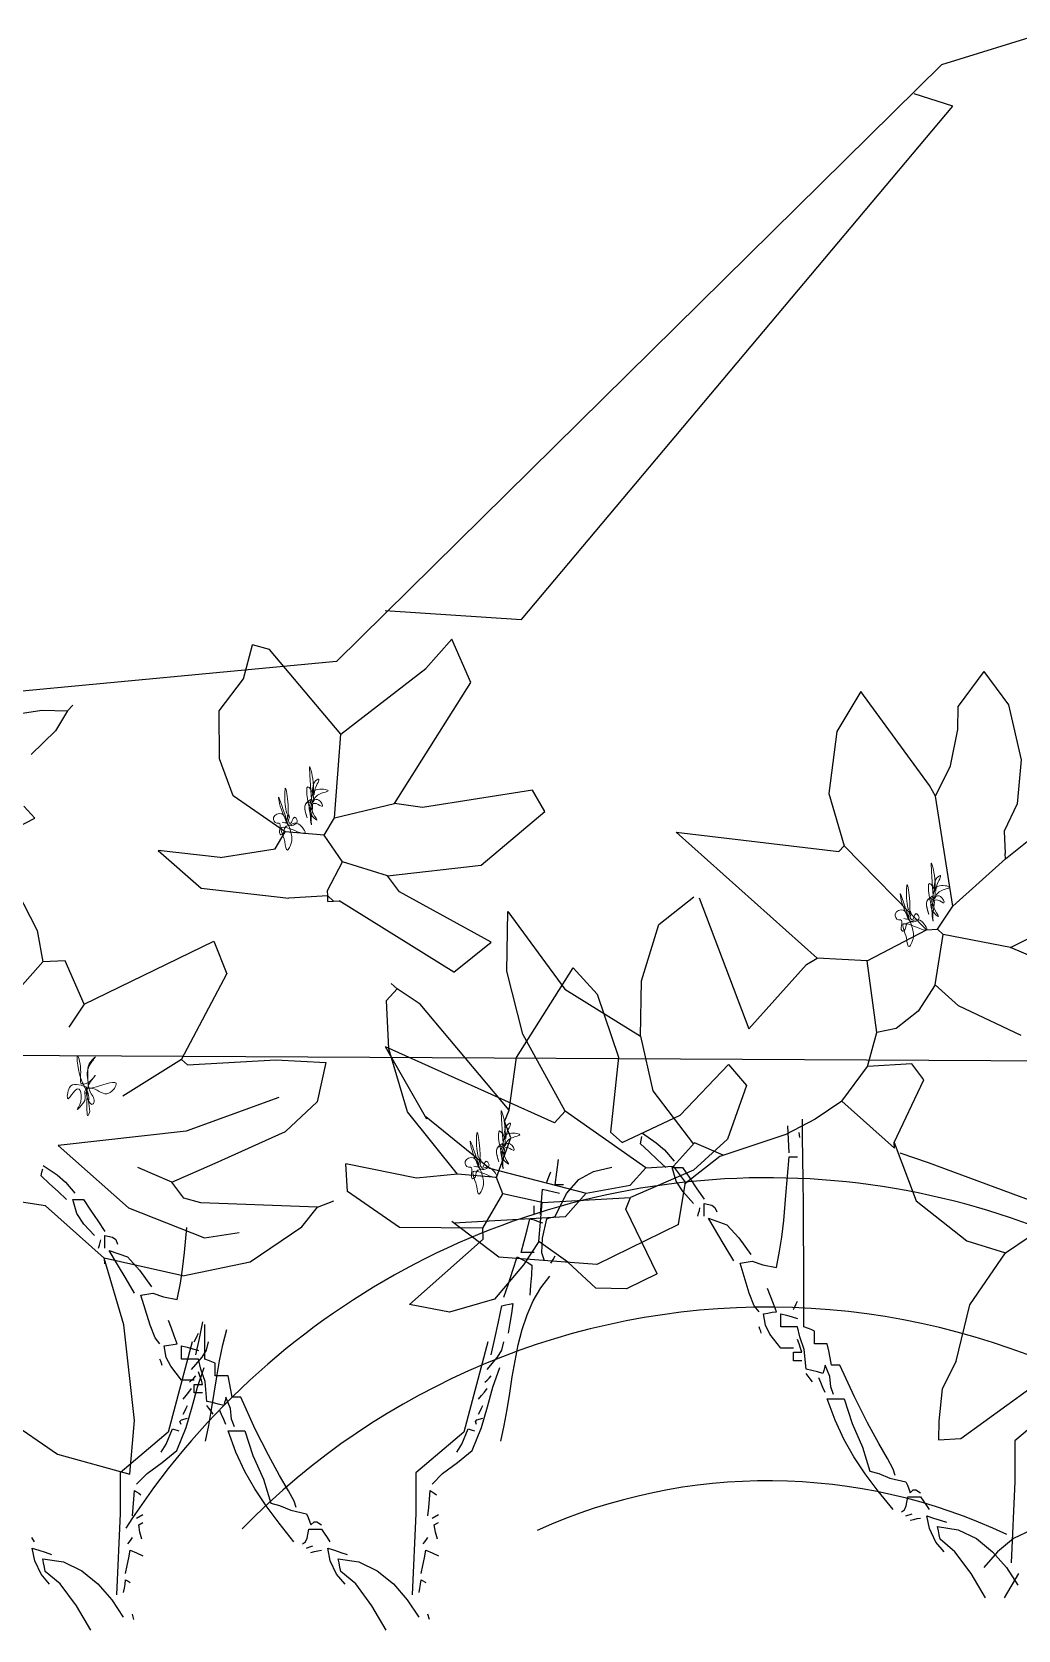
# Model space of a CAD drawing. Header units: millimetres. Extents: x -414464 to 1686, y -90036 to 108605.
# Drawn here: x -138975 to -138517, y 5672 to 6413 of the extents above; entities that cross this region are included whole.
import ezdxf

# ---------------------------------------------------------------- set-up
doc = ezdxf.new("R2010")
doc.units = ezdxf.units.MM
doc.header["$LTSCALE"] = 1000
doc.header["$MEASUREMENT"] = 0
doc.linetypes.add('AUDIT_D_120904163729-0', pattern=[0])
doc.layers.get('0').update_dxf_attribs({"linetype": 'AUDIT_D_120904163729-0'})
for name, color, linetype in [('CAR_DTL', 7, 'Continuous'), ('sb shrubs', 1, 'Continuous'), ('sb-design', 3, 'Continuous')]:
    doc.layers.add(name, color=color, linetype=linetype)
doc.styles.add('ATTR', font='romans.shx', dxfattribs={"width": 0.8, "height": 0.7})

# ---------------------------------------------------------------- blocks, each defined once
blk = doc.blocks.new('A$C3E916B73')
at = {"layer": 'sb shrubs', "color": 96}
for p, q in [((2.89, 6.753), (3.878, 7.086)), ((3.878, 7.086), (3.984, 6.346)), ((2.219, 6.235), (2.89, 6.753)), ((-8.072, 6.381), (-7.764, 6.381)), ((-8.054, 6.124), (-8.072, 6.381)), ((-7.764, 6.381), (-5.843, 5.151)), ((3.984, 6.346), (3.914, 5.015)), ((-7.983, 5.68), (-8.054, 6.124)), ((-7.765, 5.305), (-7.983, 5.68)), ((-7.765, 5.305), (-7.534, 4.536)), ((3.914, 5.015), (3.69, 4.074)), ((8.435, 5.095), (7.886, 4.955)), ((7.886, 4.955), (8.962, 4.109)), ((9.07, 4.947), (8.435, 5.095)), ((9.5, 4.494), (9.07, 4.947)), ((10.906, 4.91), (10.482, 4.873)), ((11.345, 4.724), (10.906, 4.91)), ((10.482, 4.873), (10.115, 4.494)), ((11.345, 4.724), (10.961, 3.802)), ((-7.534, 4.536), (-6.996, 3.844)), ((9.731, 4.186), (9.5, 4.494)), ((10.115, 4.494), (9.731, 4.186)), ((4.767, 4.382), (3.69, 4.074)), ((4.767, 4.382), (5.714, 4.238)), ((5.714, 4.238), (6.456, 3.794)), ((3.69, 4.074), (2.921, 3.306)), ((3.69, 4.074), (3.69, 4.152)), ((8.962, 4.109), (8.962, 3.956)), ((9.731, 4.186), (9.807, 3.648)), ((-7.524, 3.646), (-6.996, 3.844)), ((-6.996, 3.844), (-6.227, 3.383)), ((4.066, 3.397), (5.098, 3.872)), ((5.098, 3.872), (5.583, 3.823)), ((6.456, 3.794), (6.688, 3.536)), ((7.808, 3.879), (7.117, 3.341)), ((8.962, 3.956), (7.808, 3.879)), ((8.962, 3.956), (9.269, 3.494)), ((10.961, 3.802), (11.037, 3.648)), ((-12.674, 3.684), (-14.026, 3.507)), ((-11.507, 3.195), (-12.674, 3.684)), ((-8.195, 3.054), (-7.524, 3.646)), ((9.807, 3.648), (9.269, 3.494)), ((9.807, 3.648), (11.037, 3.648)), ((11.93, 3.319), (11.037, 3.648)), ((-14.026, 3.507), (-14.646, 2.976)), ((3.143, 2.479), (4.066, 3.397)), ((5.074, 3.383), (4.843, 3.306)), ((6.688, 3.536), (5.074, 3.383)), ((6.688, 3.536), (6.919, 3.46)), ((7.117, 3.341), (7.117, 2.956)), ((9.269, 3.494), (9.192, 3.264)), ((-11.507, 3.195), (-11.378, 2.614)), ((-6.227, 3.306), (-7.995, 2.537)), ((2.921, 3.306), (1.845, 3.075)), ((4.843, 3.306), (4.69, 3.075)), ((8.082, 3.209), (7.117, 2.956)), ((8.654, 3.187), (8.011, 2.284)), ((8.654, 3.187), (8.082, 3.209)), ((9.192, 3.264), (8.654, 3.187)), ((9.192, 3.264), (9.423, 2.726)), ((12.424, 2.913), (11.93, 3.319)), ((-14.622, 2.998), (-13.069, 2.998)), ((-13.069, 2.998), (-12.762, 2.691)), ((-8.456, 2.229), (-8.195, 3.054)), ((4.69, 3.075), (4.228, 2.845)), ((4.69, 3.075), (5.305, 2.845)), ((12.729, 2.187), (12.424, 2.913)), ((-14.083, 2.267), (-12.762, 2.691)), ((-12.762, 2.691), (-12.147, 2.614)), ((5.305, 2.845), (6.304, 2.46)), ((9.423, 2.726), (9.346, 2.495)), ((10.961, 2.879), (10.807, 2.726)), ((10.977, 1.692), (10.807, 2.726)), ((10.961, 2.879), (11.789, 2.543)), ((-12.147, 2.614), (-11.916, 2.383)), ((-11.378, 2.614), (-11.532, 2.383)), ((-10.884, 2.285), (-11.392, 2.64)), ((-7.995, 2.537), (-8.38, 2.383)), ((4.926, 2.381), (3.143, 2.479)), ((6.304, 2.46), (6.765, 2.076)), ((9.346, 2.495), (9.423, 2.341)), ((11.789, 2.543), (12.498, 1.88)), ((-14.928, 1.5), (-14.083, 2.267)), ((-11.916, 2.383), (-12.992, 1.538)), ((-11.916, 2.383), (-11.532, 2.383)), ((-11.224, 2.076), (-11.532, 2.383)), ((-10.833, 2.271), (-11.224, 2.076)), ((-9.952, 2.034), (-10.884, 2.285)), ((-8.456, 2.306), (-9.148, 1.615)), ((-8.456, 2.306), (-8.456, 2.229)), ((-8.456, 2.229), (-7.995, 1.384)), ((6.24, 1.988), (4.926, 2.381)), ((8.011, 2.284), (7.799, 1.396)), ((9.423, 2.341), (8.27, 0.804)), ((9.423, 2.341), (9.565, 1.618)), ((-11.76, 1.323), (-11.237, 2.093)), ((-9.533, 1.845), (-9.952, 2.034)), ((6.919, 1.538), (6.765, 2.076)), ((12.498, 1.88), (12.729, 2.187)), ((-9.148, 1.615), (-9.533, 1.845)), ((4.92, 1.384), (4.075, 1.845)), ((-13.146, 1.691), (-15.432, 0.503)), ((-12.992, 1.538), (-13.146, 1.691)), ((-9.148, 1.615), (-8.764, 1.153)), ((9.565, 1.618), (10.422, 0.419)), ((10.73, 0.804), (10.977, 1.692)), ((-14.914, 1.538), (-15.432, 0.503)), ((-12.992, 1.538), (-13.519, 0.438)), ((-7.995, 1.384), (-8.149, 1.153)), ((4.92, 1.384), (4.997, 1.461)), ((4.92, 1.384), (5.612, 0.231)), ((4.997, 1.461), (6.227, 1.461)), ((6.227, 1.461), (6.919, 1.538)), ((7.799, 1.396), (7.808, 0.727)), ((-11.886, 0.556), (-11.76, 1.323)), ((-8.764, 1.153), (-8.61, 0.692)), ((-8.149, 1.153), (-8.764, 1.153)), ((-8.61, 0.692), (-8.687, -0.308)), ((-8.336, 0.65), (-8.61, 0.692)), ((-6.611, 0.846), (-7.457, 0.384)), ((2.306, 0.692), (3.075, -0.077)), ((3.613, 0.538), (3.383, 0.846)), ((7.808, 0.727), (7.962, 0.573)), ((8.27, 0.804), (7.962, 0.573)), ((10.422, 0.419), (10.73, 0.804)), ((-12.9, -0.152), (-11.886, 0.556)), ((-11.886, 0.556), (-11.829, -0.211)), ((-10.968, -1.315), (-10.379, 0.538)), ((-10.379, 0.538), (-9.533, -0.308)), ((-8.019, 0.429), (-8.336, 0.65)), ((3.613, 0.538), (3.383, -0.077)), ((3.613, 0.538), (5.458, -0.231)), ((7.962, 0.573), (7.886, 0.496)), ((-13.519, 0.438), (-13.688, -0.447)), ((-7.765, 0.077), (-8.019, 0.429)), ((-7.457, 0.384), (-7.765, 0.077)), ((5.458, -0.231), (5.612, 0.231)), ((8.764, 0.384), (7.227, -0.692)), ((8.764, 0.384), (9.302, 0)), ((-7.765, 0.077), (-7.611, -0.615)), ((9.302, 0), (8.072, -0.769)), ((-13.632, -1.273), (-12.9, -0.152)), ((-11.829, -0.211), (-11.548, -0.978)), ((-6.073, -0.077), (-6.688, -0.384)), ((3.017, -0.518), (3.075, -0.077)), ((3.383, -0.077), (3.075, -0.077)), ((-9.379, -0.384), (-11.235, -2.24)), ((-9.533, -0.308), (-9.379, -0.384)), ((-8.687, -0.308), (-9.379, -0.384)), ((-8.687, -0.308), (-7.842, -0.692)), ((-6.688, -0.384), (-7.611, -0.615)), ((-6.688, -0.384), (-6.15, -0.615)), ((-13.688, -0.447), (-13.632, -1.273)), ((-7.611, -0.615), (-7.688, -0.692)), ((2.678, -1.287), (3.017, -0.518)), ((-7.842, -0.692), (-8.918, -1.922)), ((-7.842, -0.692), (-7.688, -0.692)), ((-7.688, -0.692), (-7.457, -0.999)), ((5.326, -0.977), (6.535, -0.769)), ((7.073, -0.769), (6.535, -0.769)), ((7.15, -0.692), (7.073, -0.769)), ((7.073, -0.692), (7.073, -0.769)), ((7.073, -0.692), (7.15, -0.692)), ((7.073, -0.769), (7.073, -0.846)), ((7.073, -0.846), (7.303, -1.23)), ((7.15, -0.692), (7.227, -0.692)), ((8.072, -0.769), (7.919, -0.999)), ((-11.548, -0.978), (-11.041, -1.333)), ((-7.457, -0.999), (-7.611, -2.537)), ((-7.457, -0.999), (-6.688, -1.614)), ((4.761, -1.532), (5.326, -0.977)), ((7.919, -0.999), (7.303, -1.23)), ((7.919, -0.999), (9.225, -1.076)), ((9.225, -1.076), (10.148, -1.768)), ((7.303, -1.23), (7.073, -1.614)), ((5.612, -1.384), (4.761, -1.532)), ((5.612, -1.384), (6.381, -1.461)), ((6.381, -1.461), (6.535, -1.691)), ((-6.688, -1.614), (-6.329, -1.874)), ((-6.688, -1.614), (-6.688, -1.691)), ((-6.688, -1.999), (-6.688, -1.691)), ((2.383, -1.768), (3.075, -2.076)), ((6.535, -1.691), (5.843, -2.229)), ((7.073, -1.614), (6.535, -1.691)), ((7.073, -1.614), (7.227, -1.845)), ((10.148, -1.768), (9.994, -2.076)), ((-11.235, -2.24), (-8.995, -1.845)), ((-9.087, -2.658), (-8.918, -1.922)), ((-8.995, -1.845), (-8.918, -1.922)), ((7.227, -1.845), (8.072, -1.999)), ((7.227, -1.845), (7.38, -2.998)), ((8.457, -1.922), (8.072, -1.999)), ((9.994, -2.076), (8.457, -1.922)), ((-6.486, -2.369), (-6.688, -1.999)), ((2.932, -2.249), (3.075, -2.076)), ((8.072, -1.999), (9.225, -3.613)), ((-6.394, -2.974), (-6.486, -2.369)), ((5.843, -2.229), (5.679, -2.752)), ((-8.929, -3.511), (-9.087, -2.658)), ((-7.611, -2.537), (-7.688, -2.691)), ((-7.611, -2.537), (-7.379, -2.947)), ((-7.688, -2.691), (-8.566, -4.048)), ((5.679, -2.752), (5.714, -3.418)), ((-7.379, -2.947), (-7.248, -3.442)), ((-6.526, -3.745), (-6.394, -2.974)), ((3.427, -3.27), (3.074, -2.959)), ((7.38, -2.998), (6.458, -4.228)), ((7.38, -2.998), (8.61, -3.844)), ((3.613, -3.536), (3.427, -3.27)), ((-8.566, -4.048), (-8.929, -3.511)), ((-7.248, -3.442), (-7.226, -3.767)), ((2.805, -3.521), (3.257, -3.566)), ((3.257, -3.566), (3.613, -3.536)), ((3.613, -3.536), (3.69, -3.613)), ((5.714, -3.418), (6.074, -3.844)), ((-6.842, -4.228), (-7.226, -3.767)), ((-6.842, -4.228), (-6.526, -3.745)), ((9.225, -3.613), (8.995, -4.228)), ((6.074, -3.844), (6.227, -4.305)), ((8.61, -3.844), (8.995, -4.228)), ((6.458, -4.228), (6.227, -4.305))]:
    blk.add_line(p, q, dxfattribs=at)
blk.add_arc((-11.507, 3.195), 0.00000961, 12.8043, 67.5333, dxfattribs=at)
blk = doc.blocks.new('gt')
at = {"layer": 'sb-design', "color": 46}
for p, q in [((597.547, 207.1403), (597.5855, 207.114)), ((597.9543, 207.0863), (597.9507, 207.1614)), ((597.9836, 207.1286), (597.9821, 207.1426)), ((597.9918, 207.1282), (597.9912, 207.1796)), ((600.523, 207.1403), (600.5615, 207.114)), ((601.9444, 207.0863), (601.9538, 207.1564)), ((597.5411, 207.111), (597.5434, 207.1212)), ((597.5646, 207.0895), (597.5411, 207.111)), ((597.5434, 207.1212), (597.5455, 207.1309)), ((597.5855, 207.114), (597.6083, 207.0939)), ((597.6083, 207.0939), (597.635, 207.0628)), ((597.9925, 207.0717), (597.9918, 207.1282)), ((600.5172, 207.111), (600.5195, 207.1212)), ((600.5407, 207.0895), (600.5172, 207.111)), ((600.5195, 207.1212), (600.5215, 207.1309)), ((600.5615, 207.114), (600.5843, 207.0939)), ((600.5843, 207.0939), (600.6111, 207.0628)), ((601.921, 207.0934), (601.9253, 207.1036)), ((601.9253, 207.1036), (601.9291, 207.1133)), ((601.9291, 207.1133), (601.9327, 207.1227)), ((601.976, 207.0622), (602.01, 207.1014)), ((602.01, 207.1014), (602.0507, 207.1234)), ((602.0507, 207.1234), (602.1022, 207.1358)), ((597.5881, 207.0675), (597.5646, 207.0895)), ((597.6115, 207.0452), (597.5881, 207.0675)), ((597.9455, 206.9679), (597.9543, 207.0746)), ((597.9543, 207.0746), (597.9624, 207.0746)), ((597.9624, 207.0746), (597.9704, 207.0746)), ((597.9704, 207.0746), (597.9777, 207.0746)), ((597.9932, 207.0099), (597.9925, 207.0717)), ((600.5641, 207.0675), (600.5407, 207.0895)), ((600.5876, 207.0452), (600.5641, 207.0675)), ((601.9057, 207.0276), (601.9077, 207.0511)), ((601.9077, 207.0511), (601.9092, 207.0746)), ((601.9092, 207.0746), (601.9253, 207.071)), ((601.9253, 207.071), (601.9409, 207.0672)), ((601.9409, 207.0672), (601.9562, 207.0628)), ((601.9526, 207.0863), (601.9444, 207.0863)), ((601.9444, 206.9983), (601.976, 207.0622)), ((601.9605, 207.0863), (601.9526, 207.0863)), ((601.9679, 207.0863), (601.9605, 207.0863)), ((597.6402, 207.0071), (597.6291, 207.0452)), ((597.6291, 207.0452), (597.6394, 207.0452)), ((597.6394, 207.0452), (597.6491, 207.0452)), ((597.6599, 206.9773), (597.6402, 207.0071)), ((597.6491, 207.0452), (597.6585, 207.0452)), ((597.6585, 207.0452), (597.6784, 207.0159)), ((597.6784, 207.0159), (597.6984, 206.9865)), ((597.9939, 206.9421), (597.9932, 207.0099)), ((600.6163, 207.0071), (600.6052, 207.0452)), ((600.6052, 207.0452), (600.6154, 207.0452)), ((600.6154, 207.0452), (600.6251, 207.0452)), ((600.636, 206.9773), (600.6163, 207.0071)), ((600.6251, 207.0452), (600.6346, 207.0452)), ((600.6346, 207.0452), (600.6545, 207.0159)), ((600.6545, 207.0159), (600.6745, 206.9865)), ((601.8858, 207.0202), (601.8858, 207.0276)), ((601.8858, 207.0123), (601.8858, 207.0202)), ((601.8858, 207.0042), (601.8858, 207.0123)), ((601.9034, 207.0042), (601.9057, 207.0276)), ((597.689, 206.9455), (597.6599, 206.9773)), ((597.6984, 206.9865), (597.7184, 206.9572)), ((597.9393, 206.8986), (597.9455, 206.9679)), ((600.6651, 206.9455), (600.636, 206.9773)), ((600.6745, 206.9865), (600.6944, 206.9572)), ((600.9154, 206.8986), (600.9216, 206.9679)), ((601.8587, 206.9302), (601.8666, 206.9616)), ((601.8666, 206.9616), (601.874, 206.9924)), ((601.874, 206.9924), (601.8858, 206.9889)), ((601.8858, 206.9889), (601.8975, 206.985)), ((601.8975, 206.985), (601.9092, 206.9807)), ((601.909, 206.9385), (601.921, 206.9924)), ((601.921, 206.9924), (601.9291, 206.9947)), ((601.9291, 206.9947), (601.937, 206.9968)), ((601.937, 206.9968), (601.9444, 206.9983)), ((597.7007, 206.9103), (597.703, 206.9184)), ((597.703, 206.9184), (597.7051, 206.9263)), ((597.7051, 206.9263), (597.7066, 206.9337)), ((597.7184, 206.9455), (597.7392, 206.9407)), ((597.7184, 206.9337), (597.7184, 206.9455)), ((597.7184, 206.922), (597.7184, 206.9337)), ((597.7184, 206.9103), (597.7184, 206.922)), ((597.7392, 206.9407), (597.7483, 206.9346)), ((597.7483, 206.9346), (597.7536, 206.922)), ((597.9944, 206.868), (597.9939, 206.9421)), ((600.6768, 206.9103), (600.6791, 206.9184)), ((600.6791, 206.9184), (600.6812, 206.9263)), ((600.6812, 206.9263), (600.6827, 206.9337)), ((600.6944, 206.9455), (600.7153, 206.9407)), ((600.6944, 206.9337), (600.6944, 206.9455)), ((600.6944, 206.922), (600.6944, 206.9337)), ((600.6944, 206.9103), (600.6944, 206.922)), ((600.7153, 206.9407), (600.7244, 206.9346)), ((600.7244, 206.9346), (600.7296, 206.922)), ((601.8505, 206.8985), (601.8587, 206.9302)), ((601.9075, 206.8976), (601.909, 206.9385)), ((597.7301, 206.9044), (597.7811, 206.8863)), ((597.7536, 206.8653), (597.7301, 206.9044)), ((597.7811, 206.8863), (597.8144, 206.8497)), ((597.934, 206.8521), (597.9393, 206.8986)), ((600.7062, 206.9044), (600.7572, 206.8863)), ((600.7296, 206.8653), (600.7062, 206.9044)), ((600.7572, 206.8863), (600.7905, 206.8497)), ((600.9101, 206.8521), (600.9154, 206.8986)), ((601.827, 206.8492), (601.8388, 206.8868)), ((601.8388, 206.8868), (601.8528, 206.8794)), ((601.8623, 206.8985), (601.8505, 206.8985)), ((601.8528, 206.8794), (601.8666, 206.8715)), ((601.874, 206.8985), (601.8623, 206.8985)), ((601.8666, 206.8715), (601.8799, 206.8633)), ((601.8858, 206.8985), (601.874, 206.8985)), ((601.9151, 206.875), (601.9075, 206.8976)), ((601.9327, 206.8692), (601.9386, 206.8794)), ((601.9386, 206.8794), (601.9444, 206.8891)), ((597.777, 206.8257), (597.7536, 206.8653)), ((597.8144, 206.8497), (597.8475, 206.8034)), ((597.9278, 206.8135), (597.934, 206.8521)), ((597.9949, 206.787), (597.9944, 206.868)), ((600.7531, 206.8257), (600.7296, 206.8653)), ((600.7905, 206.8497), (600.8235, 206.8034)), ((600.9039, 206.8135), (600.9101, 206.8521)), ((601.815, 206.8117), (601.827, 206.8492)), ((601.8784, 206.836), (601.8763, 206.8081)), ((601.8799, 206.8633), (601.8784, 206.836)), ((601.9044, 206.8004), (601.9298, 206.8331)), ((597.8005, 206.7858), (597.777, 206.8257)), ((597.8181, 206.78), (597.8513, 206.7853)), ((597.8513, 206.7853), (597.8812, 206.7755)), ((597.9191, 206.7682), (597.9278, 206.8135)), ((597.9952, 206.6988), (597.9949, 206.787)), ((600.7766, 206.7858), (600.7531, 206.8257)), ((600.7942, 206.78), (600.8274, 206.7853)), ((600.8274, 206.7853), (600.8572, 206.7755)), ((600.8951, 206.7682), (600.9039, 206.8135)), ((601.8024, 206.7741), (601.815, 206.8117)), ((601.8763, 206.8081), (601.874, 206.78)), ((601.8835, 206.7645), (601.9044, 206.8004)), ((597.8435, 206.6967), (597.8181, 206.78)), ((597.8812, 206.7755), (597.9191, 206.7682)), ((600.8196, 206.6967), (600.7942, 206.78)), ((600.8572, 206.7755), (600.8951, 206.7682)), ((601.7871, 206.7057), (601.7965, 206.7506)), ((601.7965, 206.7506), (601.8071, 206.7529)), ((601.8071, 206.7529), (601.8173, 206.755)), ((601.8173, 206.755), (601.8271, 206.7565)), ((601.8271, 206.7565), (601.8232, 206.7295)), ((601.8667, 206.7259), (601.8835, 206.7645)), ((597.8572, 206.6617), (597.8435, 206.6967)), ((597.9026, 206.6884), (597.8944, 206.7095)), ((597.9954, 206.6027), (597.9952, 206.6988)), ((600.8333, 206.6617), (600.8196, 206.6967)), ((600.8787, 206.6884), (600.8705, 206.7095)), ((600.9568, 206.6602), (600.9665, 206.7057)), ((600.9714, 206.6027), (600.9713, 206.6988)), ((601.7774, 206.6602), (601.7871, 206.7057)), ((601.8188, 206.7022), (601.8142, 206.6743)), ((601.8232, 206.7295), (601.8188, 206.7022)), ((601.8531, 206.6849), (601.8667, 206.7259)), ((597.8709, 206.645), (597.8572, 206.6617)), ((597.9108, 206.6669), (597.9026, 206.6884)), ((597.9191, 206.645), (597.9108, 206.6669)), ((597.966, 206.6509), (597.9704, 206.659)), ((597.9704, 206.659), (597.9742, 206.6669)), ((597.9742, 206.6669), (597.9777, 206.6743)), ((600.847, 206.645), (600.8333, 206.6617)), ((600.8869, 206.6669), (600.8787, 206.6884)), ((600.8951, 206.645), (600.8869, 206.6669)), ((600.9421, 206.6509), (600.9464, 206.659)), ((600.9464, 206.659), (600.9502, 206.6669)), ((600.9466, 206.6145), (600.9568, 206.6602)), ((600.9502, 206.6669), (600.9538, 206.6743)), ((600.9761, 206.6276), (600.9818, 206.6509)), ((601.0215, 206.6422), (601.0324, 206.6849)), ((601.7672, 206.6145), (601.7774, 206.6602)), ((601.7968, 206.6276), (601.8024, 206.6509)), ((601.8421, 206.6422), (601.8531, 206.6849)), ((597.8827, 206.6391), (597.8952, 206.6414)), ((597.8884, 206.6074), (597.8827, 206.6391)), ((597.9008, 206.5828), (597.8884, 206.6074)), ((597.8952, 206.6414), (597.9073, 206.6435)), ((597.9073, 206.6435), (597.9191, 206.645)), ((597.9308, 206.6391), (597.9469, 206.6353)), ((597.9308, 206.6273), (597.9308, 206.6391)), ((597.9308, 206.6153), (597.9308, 206.6273)), ((597.9308, 206.6027), (597.9308, 206.6153)), ((597.9469, 206.6353), (597.9624, 206.6309)), ((597.9624, 206.6309), (597.9777, 206.6262)), ((600.8587, 206.6391), (600.8713, 206.6414)), ((600.8644, 206.6074), (600.8587, 206.6391)), ((600.8769, 206.5828), (600.8644, 206.6074)), ((600.8713, 206.6414), (600.8833, 206.6435)), ((600.8833, 206.6435), (600.8951, 206.645)), ((600.9069, 206.6391), (600.9229, 206.6353)), ((600.9069, 206.6273), (600.9069, 206.6391)), ((600.9069, 206.6153), (600.9069, 206.6273)), ((600.9069, 206.6027), (600.9069, 206.6153)), ((600.9229, 206.6353), (600.9385, 206.6309)), ((600.9385, 206.6309), (600.9538, 206.6262)), ((601.0124, 206.5982), (601.0215, 206.6422)), ((601.8331, 206.5982), (601.8421, 206.6422)), ((597.8732, 206.5969), (597.8709, 206.6027)), ((597.8753, 206.591), (597.8732, 206.5969)), ((597.8768, 206.5851), (597.8753, 206.591)), ((597.9308, 206.5441), (597.9008, 206.5828)), ((597.9469, 206.6027), (597.9308, 206.6027)), ((597.9624, 206.6027), (597.9469, 206.6027)), ((597.9777, 206.6027), (597.9624, 206.6027)), ((597.9844, 206.5749), (597.9777, 206.6027)), ((597.9821, 206.5558), (597.9777, 206.5675)), ((597.9962, 206.5406), (597.9844, 206.5749)), ((598.0056, 206.5992), (597.9954, 206.6027)), ((598.0153, 206.5953), (598.0056, 206.5992)), ((598.0247, 206.591), (598.0153, 206.5953)), ((598.0247, 206.5793), (598.0247, 206.591)), ((598.0247, 206.5675), (598.0247, 206.5793)), ((598.0247, 206.5558), (598.0247, 206.5675)), ((600.8493, 206.5969), (600.847, 206.6027)), ((600.8513, 206.591), (600.8493, 206.5969)), ((600.8529, 206.5851), (600.8513, 206.591)), ((600.9069, 206.5441), (600.8769, 206.5828)), ((600.9229, 206.6027), (600.9069, 206.6027)), ((600.9385, 206.6027), (600.9229, 206.6027)), ((600.9538, 206.6027), (600.9385, 206.6027)), ((600.9604, 206.5749), (600.9538, 206.6027)), ((600.9582, 206.5558), (600.9538, 206.5675)), ((600.9722, 206.5406), (600.9604, 206.5749)), ((600.9816, 206.5992), (600.9714, 206.6027)), ((600.9913, 206.5953), (600.9816, 206.5992)), ((601.0008, 206.591), (600.9913, 206.5953)), ((601.0008, 206.5793), (601.0008, 206.591)), ((601.0008, 206.5675), (601.0008, 206.5793)), ((601.0008, 206.5558), (601.0008, 206.5675)), ((597.9425, 206.5441), (597.9308, 206.5441)), ((597.9543, 206.5441), (597.9425, 206.5441)), ((597.966, 206.5441), (597.9543, 206.5441)), ((597.966, 206.5323), (597.9742, 206.5323)), ((597.966, 206.5249), (597.966, 206.5323)), ((597.966, 206.517), (597.966, 206.5249)), ((597.966, 206.5088), (597.966, 206.517)), ((597.9742, 206.5323), (597.9821, 206.5323)), ((597.9859, 206.5441), (597.9821, 206.5558)), ((597.9821, 206.5323), (597.9895, 206.5323)), ((597.9895, 206.5323), (597.9859, 206.5441)), ((598.0012, 206.4854), (597.9962, 206.5406)), ((598.0364, 206.5558), (598.0247, 206.5558)), ((598.0482, 206.5558), (598.0364, 206.5558)), ((598.0599, 206.5558), (598.0482, 206.5558)), ((598.0643, 206.5367), (598.0599, 206.5558)), ((598.0681, 206.517), (598.0643, 206.5367)), ((598.0716, 206.4971), (598.0681, 206.517)), ((600.9186, 206.5441), (600.9069, 206.5441)), ((600.9303, 206.5441), (600.9186, 206.5441)), ((600.9421, 206.5441), (600.9303, 206.5441)), ((600.9421, 206.5323), (600.9502, 206.5323)), ((600.9421, 206.5249), (600.9421, 206.5323)), ((600.9421, 206.517), (600.9421, 206.5249)), ((600.9421, 206.5088), (600.9421, 206.517)), ((600.9502, 206.5323), (600.9582, 206.5323)), ((600.962, 206.5441), (600.9582, 206.5558)), ((600.9582, 206.5323), (600.9655, 206.5323)), ((600.9655, 206.5323), (600.962, 206.5441)), ((600.9773, 206.4854), (600.9722, 206.5406)), ((601.0125, 206.5558), (601.0008, 206.5558)), ((601.0242, 206.5558), (601.0125, 206.5558)), ((601.036, 206.5558), (601.0242, 206.5558)), ((601.0403, 206.5367), (601.036, 206.5558)), ((601.0441, 206.517), (601.0403, 206.5367)), ((601.0477, 206.4971), (601.0441, 206.517)), ((597.9742, 206.5088), (597.966, 206.5088)), ((597.9821, 206.5088), (597.9742, 206.5088)), ((597.9895, 206.5088), (597.9821, 206.5088)), ((598.0173, 206.4818), (598.0012, 206.4854)), ((598.0071, 206.4662), (598.0012, 206.4736)), ((598.0329, 206.478), (598.0173, 206.4818)), ((598.0482, 206.4736), (598.0329, 206.478)), ((598.0505, 206.4818), (598.0482, 206.4736)), ((598.0525, 206.4897), (598.0505, 206.4818)), ((598.054, 206.4971), (598.0525, 206.4897)), ((598.0672, 206.4656), (598.054, 206.4971)), ((598.0798, 206.4971), (598.0716, 206.4971)), ((598.0877, 206.4971), (598.0798, 206.4971)), ((598.0951, 206.4971), (598.0877, 206.4971)), ((598.1354, 206.4084), (598.0951, 206.4971)), ((600.9502, 206.5088), (600.9421, 206.5088)), ((600.9582, 206.5088), (600.9502, 206.5088)), ((600.9655, 206.5088), (600.9582, 206.5088)), ((600.9934, 206.4818), (600.9773, 206.4854)), ((600.9832, 206.4662), (600.9773, 206.4736)), ((601.0089, 206.478), (600.9934, 206.4818)), ((601.0242, 206.4736), (601.0089, 206.478)), ((601.0265, 206.4818), (601.0242, 206.4736)), ((601.0286, 206.4897), (601.0265, 206.4818)), ((601.0301, 206.4971), (601.0286, 206.4897)), ((601.0432, 206.4656), (601.0301, 206.4971)), ((601.0559, 206.4971), (601.0477, 206.4971)), ((601.0638, 206.4971), (601.0559, 206.4971)), ((601.0712, 206.4971), (601.0638, 206.4971)), ((601.1115, 206.4084), (601.0712, 206.4971)), ((598.013, 206.4583), (598.0071, 206.4662)), ((598.0188, 206.4502), (598.013, 206.4583)), ((598.0423, 206.4486), (598.0364, 206.4619)), ((598.0482, 206.4349), (598.0423, 206.4486)), ((598.054, 206.4208), (598.0482, 206.4349)), ((598.0699, 206.4362), (598.0672, 206.4656)), ((598.0775, 206.4149), (598.0699, 206.4362)), ((600.989, 206.4583), (600.9832, 206.4662)), ((600.9949, 206.4502), (600.989, 206.4583)), ((601.0184, 206.4486), (601.0125, 206.4619)), ((601.0242, 206.4349), (601.0184, 206.4486)), ((601.0301, 206.4208), (601.0242, 206.4349)), ((601.0459, 206.4362), (601.0432, 206.4656)), ((601.0536, 206.4149), (601.0459, 206.4362)), ((598.082, 206.3439), (598.0599, 206.4032)), ((598.0599, 206.4032), (598.076, 206.4032)), ((598.076, 206.4032), (598.0916, 206.4032)), ((598.0916, 206.4032), (598.1069, 206.4032)), ((598.1069, 206.4032), (598.1293, 206.3347)), ((598.172, 206.3363), (598.1354, 206.4084)), ((601.0581, 206.3439), (601.036, 206.4032)), ((601.036, 206.4032), (601.0521, 206.4032)), ((601.0521, 206.4032), (601.0676, 206.4032)), ((601.0676, 206.4032), (601.0829, 206.4032)), ((601.0829, 206.4032), (601.1054, 206.3347)), ((601.1481, 206.3363), (601.1115, 206.4084)), ((598.1066, 206.2911), (598.082, 206.3439)), ((601.0827, 206.2911), (601.0581, 206.3439)), ((598.1293, 206.3347), (598.1583, 206.2694)), ((598.2032, 206.2797), (598.172, 206.3363)), ((601.1054, 206.3347), (601.1344, 206.2694)), ((601.1793, 206.2797), (601.1481, 206.3363)), ((598.1343, 206.2424), (598.1066, 206.2911)), ((598.1583, 206.2694), (598.1785, 206.2025)), ((598.2275, 206.2373), (598.2032, 206.2797)), ((601.1104, 206.2424), (601.0827, 206.2911)), ((601.1344, 206.2694), (601.1545, 206.2025)), ((601.2036, 206.2373), (601.1793, 206.2797)), ((598.1658, 206.1952), (598.1343, 206.2424)), ((601.1419, 206.1952), (601.1104, 206.2424)), ((598.2018, 206.1472), (598.1658, 206.1952)), ((598.1785, 206.2025), (598.203, 206.1962)), ((598.203, 206.1962), (598.2341, 206.1834)), ((601.1779, 206.1472), (601.1419, 206.1952)), ((601.1545, 206.2025), (601.1791, 206.1962)), ((601.1791, 206.1962), (601.2102, 206.1834)), ((598.243, 206.0957), (598.2018, 206.1472)), ((601.2191, 206.0957), (601.1779, 206.1472))]:
    blk.add_line(p, q, dxfattribs=at)
at = {"layer": 'sb-design', "color": 36}
for p, q in [((600.9348, 206.5734), (600.964, 206.6076)), ((600.964, 206.6076), (600.9761, 206.6276)), ((601.7555, 206.5734), (601.7846, 206.6076)), ((601.7846, 206.6076), (601.7968, 206.6276)), ((600.9509, 206.5245), (600.9701, 206.5793)), ((601.0047, 206.5533), (601.0124, 206.5982)), ((601.7715, 206.5245), (601.7907, 206.5793)), ((601.8253, 206.5533), (601.8331, 206.5982)), ((600.9275, 206.5111), (600.9348, 206.5206)), ((600.929, 206.5382), (600.9348, 206.5441)), ((600.9348, 206.5441), (600.9407, 206.5499)), ((600.9363, 206.4704), (600.9509, 206.5245)), ((600.9407, 206.5499), (600.9466, 206.5558)), ((600.9975, 206.5081), (601.0047, 206.5533)), ((601.7481, 206.5111), (601.7555, 206.5206)), ((601.7496, 206.5382), (601.7555, 206.5441)), ((601.7555, 206.5441), (601.7613, 206.5499)), ((601.7569, 206.4704), (601.7715, 206.5245)), ((601.7613, 206.5499), (601.7672, 206.5558)), ((601.8182, 206.5081), (601.8253, 206.5533)), ((600.9114, 206.4912), (600.9195, 206.5015)), ((600.9195, 206.5015), (600.9275, 206.5111)), ((600.9195, 206.4662), (600.9231, 206.4736)), ((600.9903, 206.4629), (600.9975, 206.5081)), ((601.732, 206.4912), (601.7402, 206.5015)), ((601.7402, 206.5015), (601.7481, 206.5111)), ((601.7402, 206.4662), (601.7437, 206.4736)), ((601.811, 206.4629), (601.8182, 206.5081)), ((600.9022, 206.4293), (600.9068, 206.4339)), ((600.9055, 206.4208), (600.9022, 206.4293)), ((600.9068, 206.4339), (600.9231, 206.4384)), ((600.9114, 206.4502), (600.9157, 206.4583)), ((600.9157, 206.4583), (600.9195, 206.4662)), ((600.9195, 206.4132), (600.9363, 206.4704)), ((600.9824, 206.4184), (600.9903, 206.4629)), ((601.7229, 206.4293), (601.7274, 206.4339)), ((601.7261, 206.4208), (601.7229, 206.4293)), ((601.7274, 206.4339), (601.7437, 206.4384)), ((601.732, 206.4502), (601.7363, 206.4583)), ((601.7363, 206.4583), (601.7402, 206.4662)), ((601.7402, 206.4132), (601.7569, 206.4704)), ((601.803, 206.4184), (601.811, 206.4629)), ((600.8644, 206.3661), (600.882, 206.4091)), ((600.882, 206.4091), (600.8879, 206.4076)), ((600.8879, 206.4076), (600.8938, 206.4055)), ((600.8938, 206.3492), (600.9195, 206.4132)), ((600.8938, 206.4055), (600.8996, 206.4032)), ((600.9731, 206.375), (600.9824, 206.4184)), ((601.685, 206.3661), (601.7027, 206.4091)), ((601.7027, 206.4091), (601.7085, 206.4076)), ((601.7085, 206.4076), (601.7144, 206.4055)), ((601.7144, 206.3492), (601.7402, 206.4132)), ((601.7144, 206.4055), (601.7203, 206.4032)), ((601.7937, 206.375), (601.803, 206.4184)), ((600.8507, 206.3445), (600.8644, 206.3661)), ((600.8531, 206.3157), (600.8938, 206.3492)), ((601.6714, 206.3445), (601.685, 206.3661)), ((601.6737, 206.3157), (601.7144, 206.3492)), ((600.8112, 206.2849), (600.8531, 206.3157)), ((601.6318, 206.2849), (601.6737, 206.3157)), ((600.7823, 206.2553), (600.8112, 206.2849)), ((601.6029, 206.2553), (601.6318, 206.2849)), ((598.2433, 206.2081), (598.2275, 206.2373)), ((598.2489, 206.1908), (598.2433, 206.2081)), ((600.7728, 206.1908), (600.7749, 206.2142)), ((600.7749, 206.2142), (600.7764, 206.2377)), ((600.7764, 206.2377), (600.7823, 206.2341)), ((600.7823, 206.2341), (600.7881, 206.2303)), ((600.7881, 206.2303), (600.794, 206.226)), ((601.2193, 206.2081), (601.2036, 206.2373)), ((601.2249, 206.1908), (601.2193, 206.2081)), ((601.5934, 206.1908), (601.5955, 206.2142)), ((601.5955, 206.2142), (601.597, 206.2377)), ((601.597, 206.2377), (601.6029, 206.2341)), ((601.6029, 206.2341), (601.6088, 206.2303)), ((601.6088, 206.2303), (601.6146, 206.226)), ((598.2341, 206.1834), (598.2782, 206.1732)), ((598.2782, 206.1732), (598.2826, 206.1634)), ((598.2826, 206.1634), (598.2864, 206.1532)), ((600.7705, 206.1673), (600.7728, 206.1908)), ((600.7823, 206.1614), (600.7999, 206.1716)), ((601.2102, 206.1834), (601.2543, 206.1732)), ((601.2543, 206.1732), (601.2586, 206.1634)), ((601.2586, 206.1634), (601.2625, 206.1532)), ((601.5911, 206.1673), (601.5934, 206.1908)), ((601.6029, 206.1614), (601.6205, 206.1716)), ((598.2795, 206.1059), (598.2841, 206.1309)), ((598.2841, 206.1309), (598.2958, 206.1309)), ((598.2864, 206.1532), (598.29, 206.1426)), ((598.29, 206.1426), (598.2989, 206.1505)), ((598.2958, 206.1309), (598.3076, 206.1309)), ((598.2989, 206.1505), (598.3065, 206.1505)), ((598.3065, 206.1505), (598.3193, 206.1426)), ((598.3076, 206.1309), (598.3193, 206.1309)), ((598.3193, 206.1309), (598.3275, 206.1192)), ((598.3275, 206.1192), (598.3354, 206.1074)), ((600.7881, 206.1426), (600.7999, 206.1493)), ((600.7912, 206.122), (600.7881, 206.1426)), ((600.7968, 206.1026), (600.7912, 206.122)), ((601.2556, 206.1059), (601.2602, 206.1309)), ((601.2602, 206.1309), (601.2719, 206.1309)), ((601.2625, 206.1532), (601.266, 206.1426)), ((601.266, 206.1426), (601.2749, 206.1505)), ((601.2719, 206.1309), (601.2836, 206.1309)), ((601.2749, 206.1505), (601.2825, 206.1505)), ((601.2825, 206.1505), (601.2954, 206.1426)), ((601.2836, 206.1309), (601.2954, 206.1309)), ((601.2954, 206.1309), (601.3035, 206.1192)), ((601.3035, 206.1192), (601.3114, 206.1074)), ((601.6088, 206.1426), (601.6205, 206.1493)), ((601.6118, 206.122), (601.6088, 206.1426)), ((601.6174, 206.1026), (601.6118, 206.122)), ((598.2665, 206.0898), (598.275, 206.0953)), ((598.275, 206.0953), (598.2795, 206.1059)), ((598.2782, 206.0781), (598.2841, 206.0804)), ((598.2841, 206.0804), (598.29, 206.0824)), ((598.29, 206.0824), (598.2958, 206.0839)), ((598.3354, 206.1074), (598.3428, 206.0957)), ((598.3369, 206.0781), (598.3553, 206.0722)), ((598.3439, 206.0431), (598.3369, 206.0781)), ((600.4908, 206.1074), (600.4982, 206.0957)), ((600.4923, 206.0781), (600.5108, 206.0722)), ((600.4993, 206.0431), (600.4923, 206.0781)), ((600.7576, 206.0898), (600.7623, 206.0957)), ((600.7623, 206.0957), (600.7667, 206.1016)), ((600.7667, 206.1016), (600.7705, 206.1074)), ((601.2425, 206.0898), (601.251, 206.0953)), ((601.251, 206.0953), (601.2556, 206.1059)), ((601.2543, 206.0781), (601.2602, 206.0804)), ((601.2602, 206.0804), (601.266, 206.0824)), ((601.266, 206.0824), (601.2719, 206.0839)), ((601.3114, 206.1074), (601.3188, 206.0957)), ((601.313, 206.0781), (601.3314, 206.0722)), ((601.32, 206.0431), (601.313, 206.0781)), ((601.5782, 206.0898), (601.5829, 206.0957)), ((601.5829, 206.0957), (601.5873, 206.1016)), ((601.5873, 206.1016), (601.5911, 206.1074)), ((598.29, 206.0663), (598.3002, 206.0686)), ((598.3002, 206.0686), (598.3099, 206.0707)), ((598.3099, 206.0707), (598.3193, 206.0722)), ((598.3616, 206.0055), (598.3439, 206.0431)), ((598.3553, 206.0722), (598.3733, 206.0663)), ((598.3663, 206.0487), (598.4236, 206.0398)), ((598.3686, 206.037), (598.3663, 206.0487)), ((598.3709, 206.0253), (598.3686, 206.037)), ((598.3733, 206.0663), (598.3909, 206.0605)), ((598.4236, 206.0398), (598.4746, 206.0153)), ((598.6286, 206.0398), (598.5776, 206.0153)), ((600.517, 206.0055), (600.4993, 206.0431)), ((600.5108, 206.0722), (600.5287, 206.0663)), ((600.5217, 206.0487), (600.579, 206.0398)), ((600.524, 206.037), (600.5217, 206.0487)), ((600.5264, 206.0253), (600.524, 206.037)), ((600.5287, 206.0663), (600.5463, 206.0605)), ((600.579, 206.0398), (600.63, 206.0153)), ((600.7517, 206.0077), (600.7564, 206.0296)), ((600.7564, 206.0296), (600.7608, 206.051)), ((600.7608, 206.051), (600.7647, 206.0722)), ((600.7647, 206.0722), (600.7823, 206.0648)), ((600.7823, 206.0648), (600.7999, 206.0569)), ((601.266, 206.0663), (601.2762, 206.0686)), ((601.2762, 206.0686), (601.2859, 206.0707)), ((601.2859, 206.0707), (601.2954, 206.0722)), ((601.3377, 206.0055), (601.32, 206.0431)), ((601.3314, 206.0722), (601.3493, 206.0663)), ((601.3423, 206.0487), (601.3996, 206.0398)), ((601.3447, 206.037), (601.3423, 206.0487)), ((601.347, 206.0253), (601.3447, 206.037)), ((601.3493, 206.0663), (601.367, 206.0605)), ((601.3996, 206.0398), (601.4506, 206.0153)), ((601.5724, 206.0077), (601.577, 206.0296)), ((601.577, 206.0296), (601.5814, 206.051)), ((601.5814, 206.051), (601.5853, 206.0722)), ((601.5853, 206.0722), (601.6029, 206.0648)), ((601.6029, 206.0648), (601.6205, 206.0569)), ((598.385, 205.9783), (598.3616, 206.0055)), ((598.3733, 206.0135), (598.3709, 206.0253)), ((598.4148, 205.9786), (598.3733, 206.0135)), ((598.4746, 206.0153), (598.5193, 205.979)), ((598.5776, 206.0153), (598.5329, 205.979)), ((600.5405, 205.9783), (600.517, 206.0055)), ((600.5287, 206.0135), (600.5264, 206.0253)), ((600.5702, 205.9786), (600.5287, 206.0135)), ((600.63, 206.0153), (600.6747, 205.979)), ((600.7502, 205.9783), (600.7517, 205.99)), ((600.7517, 205.99), (600.7584, 205.9865)), ((600.7584, 205.9865), (600.7646, 205.9827)), ((601.3611, 205.9783), (601.3377, 206.0055)), ((601.3494, 206.0135), (601.347, 206.0253)), ((601.3909, 205.9786), (601.3494, 206.0135)), ((601.4506, 206.0153), (601.4953, 205.979)), ((601.5708, 205.9783), (601.5724, 205.99)), ((601.5724, 205.99), (601.5791, 205.9865)), ((601.5791, 205.9865), (601.5852, 205.9827)), ((598.4597, 205.918), (598.4148, 205.9786)), ((598.5329, 205.979), (598.4946, 205.9347)), ((598.5193, 205.979), (598.5576, 205.9347)), ((600.6151, 205.918), (600.5702, 205.9786)), ((600.6747, 205.979), (600.7131, 205.9347)), ((600.7459, 205.9548), (600.7482, 205.9666)), ((600.7482, 205.9666), (600.7502, 205.9783)), ((601.4358, 205.918), (601.3909, 205.9786)), ((601.4953, 205.979), (601.5337, 205.9347)), ((601.5665, 205.9548), (601.5688, 205.9666)), ((601.5688, 205.9666), (601.5708, 205.9783)), ((598.4996, 205.8506), (598.4597, 205.918)), ((598.5526, 205.8506), (598.5925, 205.918)), ((598.5576, 205.9347), (598.5896, 205.8859)), ((600.655, 205.8506), (600.6151, 205.918)), ((600.7131, 205.9347), (600.745, 205.8859)), ((601.4756, 205.8506), (601.4358, 205.918)), ((601.5337, 205.9347), (601.5656, 205.8859)), ((600.7749, 205.8797), (600.7705, 205.895)), ((601.5955, 205.8797), (601.5911, 205.895))]:
    blk.add_line(p, q, dxfattribs=at)
at = {"layer": 'sb-design', "color": 46}
for points in [[(598.7815, 206.6509), (598.7148, 206.3996), (598.5813, 206.2868), (598.5813, 206.1739), (598.571, 205.9483)], [(600.9369, 206.6509), (600.8702, 206.3996), (600.7367, 206.2868), (600.7367, 206.1739), (600.7265, 205.9483)], [(601.7576, 206.6509), (601.6908, 206.3996), (601.5573, 206.2868), (601.5573, 206.1739), (601.5471, 205.9483)]]:
    blk.add_lwpolyline(points, dxfattribs=at)
at = {"layer": 'sb-design', "color": 40, "linetype": 'Continuous', "lineweight": 5, "ltscale": 3}
for points, knots in [([(601.2655, 208.1557), (601.2588, 208.1509), (601.2497, 208.1444), (601.2482, 208.1258), (601.2645, 208.0817), (601.2396, 208.1478), (601.2794, 208.149), (601.2644, 208.1148), (601.2699, 208.0679), (601.258, 208.1388), (601.2814, 208.161), (601.2426, 208.22), (601.2671, 208.0959), (601.2666, 208.1548), (601.2914, 208.1593), (601.3039, 208.1274), (601.2827, 208.148), (601.2531, 208.1385), (601.2992, 208.0824), (601.2542, 208.1214), (601.2673, 208.1503), (601.2721, 208.1907), (601.3363, 208.179), (601.28, 208.1737), (601.266, 208.1236), (601.266, 208.2034), (601.2597, 208.2628), (601.2753, 208.2096), (601.2733, 208.1538), (601.2672, 208.2003), (601.2965, 208.2202), (601.2765, 208.1876), (601.2754, 208.1741), (601.275, 208.1691)], [0, 0, 0, 0, 7.506997, 10.17797, 19.260547, 33.121307, 36.381768, 51.192845, 57.04274, 72.655419, 85.017982, 93.775323, 114.54365, 122.637879, 127.982985, 134.578308, 140.785035, 145.154153, 160.004892, 167.775771, 181.084498, 191.50958, 202.468022, 214.881476, 220.292849, 245.201356, 252.874147, 267.395037, 278.307213, 289.021078, 293.865945, 303.287785, 309.014991, 309.014991, 309.014991, 309.014991]), ([(601.1865, 208.0932), (601.1913, 208.0915), (601.2052, 208.0867), (601.1977, 208.1215), (601.2104, 208.1065), (601.1999, 208.0971), (601.2137, 208.0835), (601.216, 208.1166), (601.237, 208.0905), (601.1925, 208.0727), (601.1981, 208.1266), (601.1546, 208.1112), (601.1665, 208.0878), (601.1884, 208.0938), (601.172, 208.0548), (601.1944, 208.0608), (601.1893, 208.0806), (601.2093, 208.0841), (601.2294, 208.0998), (601.2672, 208.046), (601.2153, 208.0745), (601.1737, 208.0834), (601.1953, 208.0483), (601.197, 208.0066), (601.2158, 208.0365), (601.212, 208.0628), (601.1973, 208.102), (601.1678, 208.1974), (601.1824, 208.126), (601.2117, 208.0732), (601.195, 208.2384), (601.1925, 208.1454), (601.1973, 208.1248), (601.1991, 208.1174)], [0, 0, 0, 0, 4.0341, 11.570887, 13.242678, 18.960124, 20.849744, 27.801224, 32.087516, 40.532642, 53.440835, 61.822838, 67.957009, 69.967089, 80.788423, 82.166165, 89.805617, 92.659612, 100.614666, 112.473709, 127.395468, 134.582515, 147.820105, 156.175038, 160.720943, 173.680809, 182.870692, 207.91369, 224.118248, 229.511471, 258.245542, 273.295642, 281.757074, 281.757074, 281.757074, 281.757074]), ([(598.3519, 207.7987), (598.3452, 207.794), (598.3361, 207.7875), (598.3346, 207.7689), (598.3509, 207.7247), (598.3261, 207.7909), (598.3658, 207.7921), (598.3508, 207.7579), (598.3563, 207.711), (598.3444, 207.7819), (598.3678, 207.8041), (598.329, 207.863), (598.3535, 207.739), (598.353, 207.7979), (598.3778, 207.8024), (598.3903, 207.7705), (598.3691, 207.791), (598.3395, 207.7816), (598.3856, 207.7255), (598.3406, 207.7645), (598.3537, 207.7934), (598.3585, 207.8338), (598.4227, 207.8221), (598.3664, 207.8168), (598.3524, 207.7666), (598.3524, 207.8465), (598.3461, 207.9059), (598.3617, 207.8527), (598.3597, 207.7969), (598.3536, 207.8434), (598.3829, 207.8633), (598.3629, 207.8306), (598.3618, 207.8172), (598.3614, 207.8121)], [0, 0, 0, 0, 7.506997, 10.17797, 19.260547, 33.121307, 36.381768, 51.192845, 57.04274, 72.655419, 85.017982, 93.775323, 114.54365, 122.637879, 127.982985, 134.578308, 140.785035, 145.154153, 160.004892, 167.775771, 181.084498, 191.50958, 202.468022, 214.881476, 220.292849, 245.201356, 252.874147, 267.395037, 278.307213, 289.021078, 293.865945, 303.287785, 309.014991, 309.014991, 309.014991, 309.014991]), ([(598.2729, 207.7363), (598.2777, 207.7346), (598.2916, 207.7297), (598.2841, 207.7646), (598.2968, 207.7496), (598.2863, 207.7401), (598.3001, 207.7266), (598.3024, 207.7597), (598.3234, 207.7336), (598.2789, 207.7158), (598.2845, 207.7696), (598.241, 207.7543), (598.2529, 207.7308), (598.2748, 207.7369), (598.2584, 207.6979), (598.2808, 207.7039), (598.2758, 207.7237), (598.2957, 207.7272), (598.3158, 207.7428), (598.3536, 207.6891), (598.3017, 207.7176), (598.2601, 207.7265), (598.2817, 207.6914), (598.2834, 207.6497), (598.3022, 207.6796), (598.2984, 207.7059), (598.2837, 207.7451), (598.2542, 207.8405), (598.2688, 207.769), (598.2981, 207.7162), (598.2814, 207.8814), (598.2789, 207.7885), (598.2837, 207.7679), (598.2855, 207.7605)], [0, 0, 0, 0, 4.0341, 11.570887, 13.242678, 18.960124, 20.849744, 27.801224, 32.087516, 40.532642, 53.440835, 61.822838, 67.957009, 69.967089, 80.788423, 82.166165, 89.805617, 92.659612, 100.614666, 112.473709, 127.395468, 134.582515, 147.820105, 156.175038, 160.720943, 173.680809, 182.870692, 207.91369, 224.118248, 229.511471, 258.245542, 273.295642, 281.757074, 281.757074, 281.757074, 281.757074]), ([(600.6419, 207.3579), (600.6233, 207.3646), (600.5922, 207.3758), (600.5867, 207.3114), (600.6044, 207.3418), (600.6293, 207.3666), (600.6323, 207.3156), (600.6107, 207.288), (600.6479, 207.3216), (600.6358, 207.3393), (600.6498, 207.3754), (600.6414, 207.3187), (600.6454, 207.2744), (600.6552, 207.2911), (600.6468, 207.3091), (600.6523, 207.3417), (600.6214, 207.3723), (600.611, 207.4781), (600.6318, 207.4047), (600.6225, 207.3651), (600.6489, 207.3655), (600.6859, 207.4123), (600.6246, 207.3398), (600.6889, 207.3658), (600.7381, 207.3759), (600.6994, 207.3223), (600.6739, 207.3542), (600.6303, 207.357), (600.6537, 207.2978), (600.6688, 207.3225), (600.6441, 207.35), (600.6481, 207.3878), (600.645, 207.421), (600.6798, 207.454), (600.6427, 207.412), (600.6448, 207.3918), (600.6459, 207.381)], [0, 0, 0, 0, 15.444397, 25.830801, 33.124377, 38.860961, 55.956926, 58.073586, 68.553055, 76.803415, 80.123237, 100.681667, 105.582778, 106.904272, 116.815917, 124.523015, 137.501492, 162.78658, 178.418453, 189.58139, 190.674785, 204.04504, 216.167824, 233.176454, 242.372673, 253.904747, 269.360932, 274.520928, 289.386269, 290.704088, 300.691626, 318.815839, 327.386076, 336.233476, 346.526389, 358.414439, 358.414439, 358.414439, 358.414439]), ([(601.7978, 207.2008), (601.7911, 207.196), (601.782, 207.1896), (601.7805, 207.171), (601.7968, 207.1268), (601.772, 207.1929), (601.8117, 207.1942), (601.7967, 207.16), (601.8022, 207.1131), (601.7903, 207.184), (601.8137, 207.2062), (601.775, 207.2651), (601.7995, 207.1411), (601.7989, 207.2), (601.8237, 207.2045), (601.8363, 207.1726), (601.8151, 207.1931), (601.7855, 207.1836), (601.8315, 207.1276), (601.7865, 207.1666), (601.7996, 207.1954), (601.8044, 207.2359), (601.8686, 207.2241), (601.8124, 207.2189), (601.7983, 207.1687), (601.7984, 207.2486), (601.792, 207.3079), (601.8077, 207.2548), (601.8056, 207.199), (601.7995, 207.2455), (601.8288, 207.2653), (601.8089, 207.2327), (601.8078, 207.2193), (601.8073, 207.2142)], [0, 0, 0, 0, 7.506997, 10.17797, 19.260547, 33.121307, 36.381768, 51.192845, 57.04274, 72.655419, 85.017982, 93.775323, 114.54365, 122.637879, 127.982985, 134.578308, 140.785035, 145.154153, 160.004892, 167.775771, 181.084498, 191.50958, 202.468022, 214.881476, 220.292849, 245.201356, 252.874147, 267.395037, 278.307213, 289.021078, 293.865945, 303.287785, 309.014991, 309.014991, 309.014991, 309.014991]), ([(601.7188, 207.1384), (601.7236, 207.1367), (601.7375, 207.1318), (601.73, 207.1667), (601.7427, 207.1517), (601.7322, 207.1422), (601.746, 207.1286), (601.7483, 207.1618), (601.7693, 207.1357), (601.7249, 207.1179), (601.7304, 207.1717), (601.687, 207.1564), (601.6988, 207.1329), (601.7207, 207.139), (601.7044, 207.0999), (601.7268, 207.106), (601.7217, 207.1258), (601.7417, 207.1292), (601.7617, 207.1449), (601.7995, 207.0912), (601.7476, 207.1197), (601.7061, 207.1286), (601.7276, 207.0935), (601.7293, 207.0518), (601.7481, 207.0816), (601.7443, 207.108), (601.7296, 207.1472), (601.7001, 207.2425), (601.7148, 207.1711), (601.7441, 207.1183), (601.7274, 207.2835), (601.7248, 207.1905), (601.7297, 207.17), (601.7314, 207.1626)], [0, 0, 0, 0, 4.0341, 11.570887, 13.242678, 18.960124, 20.849744, 27.801224, 32.087516, 40.532642, 53.440835, 61.822838, 67.957009, 69.967089, 80.788423, 82.166165, 89.805617, 92.659612, 100.614666, 112.473709, 127.395468, 134.582515, 147.820105, 156.175038, 160.720943, 173.680809, 182.870692, 207.91369, 224.118248, 229.511471, 258.245542, 273.295642, 281.757074, 281.757074, 281.757074, 281.757074])]:
    blk.add_open_spline(points, degree=3, knots=knots, dxfattribs=at)
at = {"layer": 'sb shrubs', "color": 1, "linetype": 'Continuous', "lineweight": -3, "ltscale": 3, "xscale": -0.199999999896254, "yscale": 0.2000000001862645, "zscale": 0.2, "rotation": 183.229529160828}
blk.add_blockref('A$C3E916B73', (599.9091, 207.6549), dxfattribs=at)
blk = doc.blocks.new('building-10-dopoff')
at = {"color": 251, "linetype": 'ByBlock'}
for p, q in [((-13347.61, 1308.03), (-13298.68, 1323.17)), ((-13347.61, 1308.03), (-13628.49, 1031.13)), ((-13342.57, 1288.78), (-13360.44, 1294.47)), ((-13542.75, 1050.69), (-13342.57, 1288.78)), ((-13606.03, 1054.87), (-13542.75, 1050.69)), ((-13628.49, 1031.13), (-14407.96, 957.98))]:
    blk.add_line(p, q, dxfattribs=at)
for radius, start, end in [(340.56, 43.30408, 135.71049), (260, 64.74157, 114.273)]:
    blk.add_arc((-13428.49, 391.13), radius, start, end, dxfattribs=at)
at = {"layer": 'CAR_DTL', "color": 251}
blk.add_line((-10457.38, 831.28), (-14328.49, 851.13), dxfattribs=at)
blk.add_arc((-13428.79, 438.1), 353.6, 31.72444, 147.29142, dxfattribs=at)
at = {"layer": 'sb-design', "xscale": 167.1177739928675, "yscale": 167.1177739928675, "zscale": 167.1177739928675, "rotation": 359.9997333183491}
for p in [(-113347.45, -33804.02, 0.08), (-114122.86, -33818.91)]:
    blk.add_blockref('gt', p, dxfattribs=at)
at = {"color": 8, "style": 'ATTR', "text_generation_flag": 4, "width": 0.8, "flags": 9}
blk.add_attdef('ESTCODE', (-3884.57, 171.23), '', height=22.34, rotation=180, dxfattribs=at)

msp = doc.modelspace()

# ---------------------------------------------------------------- block references
msp.add_blockref('building-10-dopoff', (-125204.87, 5090, -0.72))

doc.saveas('drawing.dxf')
